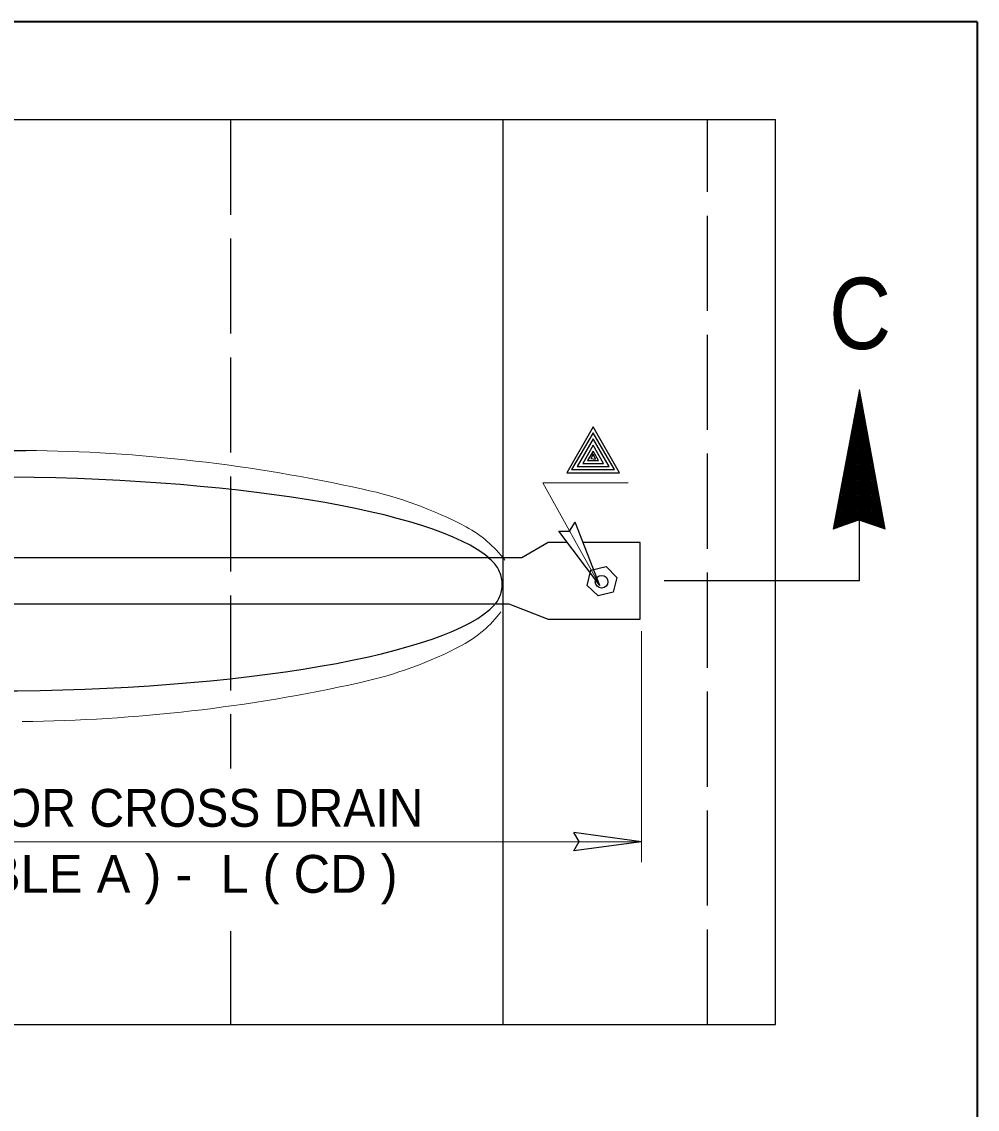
# Model space of a CAD drawing. Extents: x -1291 to -38, y -357 to 186.
# Drawn here: x -1062.69 to -1032.58, y -218.69 to -184.41 of the extents above; entities that cross this region are included whole.
import ezdxf

# ---------------------------------------------------------------- set-up
doc = ezdxf.new("R2010")
doc.units = 0
doc.header["$LTSCALE"] = 0.5
doc.linetypes.add('LONG_DASHED', pattern=[7.5, 6, -1.5])
doc.linetypes.add('MEDIUM_DASHED', pattern=[4.5, 3, -1.5])
for name, color, linetype, lineweight in [('1', 7, 'Continuous', 25), ('14', 7, 'Continuous', 35), ('15', 7, 'Continuous', 13)]:
    doc.layers.add(name, color=color, linetype=linetype, lineweight=lineweight)

msp = doc.modelspace()

# ---------------------------------------------------------------- linework, layer by layer
at = {"layer": '1', "linetype": 'LONG_DASHED'}
for p, q in [((-1056.1152, -187.4932), (-1056.1152, -207.9496)), ((-1041.0822, -216.0264), (-1041.0822, -187.4932)), ((-1056.1152, -213.077), (-1056.1152, -216.0264))]:
    msp.add_line(p, q, dxfattribs=at)
at = {"layer": '1'}
for p, q in [((-1047.5248, -202.1362), (-1047.5248, -187.4932)), ((-1038.9345, -216.0264), (-1038.9345, -187.4932)), ((-1036.2934, -202.0406), (-1036.2934, -197.9417)), ((-1044.4746, -202.1869), (-1045.2523, -200.1838)), ((-1044.4746, -202.1869), (-1045.7637, -200.4678)), ((-1047.5248, -216.0264), (-1047.5248, -202.1501)), ((-1036.2934, -202.0406), (-1042.4517, -202.0406)), ((-1043.1596, -210.2589), (-1045.2883, -209.9664)), ((-1043.1596, -210.2589), (-1045.2883, -210.5514))]:
    msp.add_line(p, q, dxfattribs=at)
at = {"layer": '1', "lineweight": 13}
msp.add_line((-1043.1596, -203.6241), (-1043.1596, -210.9076), dxfattribs=at)
msp.add_lwpolyline([(-1044.4746, -202.1869), (-1046.2736, -198.9469), (-1043.579, -198.9469)], dxfattribs=at)
at = {"layer": '1'}
for points in [[(-1045.7637, -200.4678), (-1045.4253, -200.4683), (-1045.2523, -200.1838)], [(-1045.5024, -200.8268), (-1046.0979, -200.8268), (-1046.9307, -201.3099)], [(-1045.2883, -210.5514), (-1045.1237, -210.2559), (-1045.2883, -209.9664)]]:
    msp.add_lwpolyline(points, dxfattribs=at)
msp.add_lwpolyline([(-1044.2705, -201.5804), (-1043.9419, -201.9284), (-1044.0578, -202.3924), (-1044.5216, -202.5081), (-1044.87, -202.1797), (-1044.7536, -201.6967)], close=True, dxfattribs=at)
msp.add_circle((-1044.4178, -202.0662), 0.1992, dxfattribs=at)
at = {"layer": '1', "lineweight": 13}
for centre, radius, start, end in [((-1063.1154, -249.4702), 51.5504, 77.47785, 89.37766), ((-1054.6203, -211.5418), 12.6825, 62.10872, 77.79185), ((-1050.4968, -203.663), 3.7902, 36.98056, 61.48674), ((-1050.6183, -200.7333), 3.7902, 298.51326, 323.01944), ((-1054.7418, -192.8544), 12.6825, 282.20815, 297.89128), ((-1063.2369, -154.9261), 51.5504, 270.62234, 282.52215)]:
    msp.add_arc(centre, radius, start, end, dxfattribs=at)
at = {"layer": '1', "linetype": 'LONG_DASHED'}
msp.add_arc((-1048.5584, -202.147), 1.0088, 322.2161, 55.03972, dxfattribs=at)
at = {"layer": '1'}
for centre, major_axis, ratio, start_param, end_param in [((-1063.7244, -202.082), (16.198, 0), 0.204868, 0.2310188, 2.906878), ((-1063.7107, -202.1906), (16.1843, 0), 0.205042, 3.3442412, 6.101177)]:
    msp.add_ellipse(centre, major_axis=major_axis, ratio=ratio, start_param=start_param, end_param=end_param, dxfattribs=at)
at = {"layer": '14'}
msp.add_line((-1032.5824, -184.4104), (-1112.3291, -184.4104), dxfattribs=at)
msp.add_lwpolyline([(-1032.5824, -184.4104), (-1032.5824, -252.9788), (-1112.3291, -252.9788)], dxfattribs=at)
at = {"layer": '15', "lineweight": 25}
for p, q in [((-1099.7954, -187.4932), (-1038.9345, -187.4932)), ((-1046.9307, -201.3099), (-1092.1346, -201.3099)), ((-1092.0311, -202.7596), (-1047.3438, -202.7596)), ((-1099.7954, -216.0264), (-1038.9345, -216.0264))]:
    msp.add_line(p, q, dxfattribs=at)
at = {"layer": '15'}
for p, q in [((-1036.2778, -196.076), (-1036.3032, -196.076)), ((-1036.2832, -196.0437), (-1036.297, -196.0437)), ((-1036.2893, -196.0112), (-1036.2907, -196.0112)), ((-1036.2852, -200.1372), (-1036.2852, -196.0354)), ((-1036.2132, -196.4301), (-1036.3698, -196.4301)), ((-1036.2187, -196.3979), (-1036.3642, -196.3979)), ((-1036.2247, -196.3658), (-1036.3587, -196.3658)), ((-1036.2305, -196.3335), (-1036.3518, -196.3335)), ((-1036.3499, -200.1389), (-1036.3499, -196.3211)), ((-1036.2366, -196.3012), (-1036.3457, -196.3012)), ((-1036.2424, -196.269), (-1036.3395, -196.269)), ((-1036.2482, -196.2371), (-1036.3337, -196.2371)), ((-1036.2545, -196.2047), (-1036.3277, -196.2047)), ((-1036.2603, -196.1725), (-1036.3213, -196.1725)), ((-1036.3176, -200.1275), (-1036.3176, -196.1508)), ((-1036.2659, -196.1403), (-1036.3153, -196.1403)), ((-1036.2714, -196.1081), (-1036.3093, -196.1081)), ((-1036.253, -200.1483), (-1036.253, -196.2115)), ((-1036.2207, -200.159), (-1036.2207, -196.3871)), ((-1036.1476, -196.7847), (-1036.4376, -196.7847)), ((-1036.1543, -196.7523), (-1036.4314, -196.7523)), ((-1036.1598, -196.7203), (-1036.4253, -196.7203)), ((-1036.1659, -196.688), (-1036.4191, -196.688)), ((-1036.4139, -200.1611), (-1036.4139, -196.6607)), ((-1036.1714, -196.6557), (-1036.4131, -196.6557)), ((-1036.1776, -196.6233), (-1036.407, -196.6233)), ((-1036.1833, -196.5913), (-1036.4012, -196.5913)), ((-1036.1894, -196.5592), (-1036.3947, -196.5592)), ((-1036.1955, -196.5272), (-1036.3889, -196.5272)), ((-1036.2014, -196.4948), (-1036.3828, -196.4948)), ((-1036.3818, -200.1502), (-1036.3818, -196.4906)), ((-1036.2068, -196.4622), (-1036.3766, -196.4622)), ((-1036.1888, -200.1696), (-1036.1888, -196.5633)), ((-1036.1565, -200.1806), (-1036.1565, -196.739)), ((-1036.0884, -197.1066), (-1036.4987, -197.1066)), ((-1036.0949, -197.0745), (-1036.4926, -197.0745)), ((-1036.1007, -197.0427), (-1036.4864, -197.0427)), ((-1036.1067, -197.0103), (-1036.4801, -197.0103)), ((-1036.4784, -200.1831), (-1036.4784, -196.9997)), ((-1036.1122, -196.978), (-1036.4746, -196.978)), ((-1036.1184, -196.9455), (-1036.4678, -196.9455)), ((-1036.1245, -196.9132), (-1036.4622, -196.9132)), ((-1036.1302, -196.8812), (-1036.4557, -196.8812)), ((-1036.1363, -196.8491), (-1036.4497, -196.8491)), ((-1036.4462, -200.1721), (-1036.4462, -196.8303)), ((-1036.1422, -196.8167), (-1036.4437, -196.8167)), ((-1036.1245, -200.1908), (-1036.1245, -196.9151)), ((-1036.0922, -200.2017), (-1036.0922, -197.0905)), ((-1036.0238, -197.4613), (-1036.566, -197.4613)), ((-1036.0298, -197.4287), (-1036.5596, -197.4287)), ((-1036.0358, -197.3964), (-1036.5539, -197.3964)), ((-1036.0415, -197.3643), (-1036.5479, -197.3643)), ((-1036.5428, -200.2057), (-1036.5428, -197.3393)), ((-1036.0473, -197.3322), (-1036.5414, -197.3322)), ((-1036.0532, -197.3002), (-1036.5356, -197.3002)), ((-1036.0593, -197.2678), (-1036.5291, -197.2678)), ((-1036.0653, -197.2356), (-1036.5235, -197.2356)), ((-1036.0711, -197.2035), (-1036.5175, -197.2035)), ((-1036.511, -200.1943), (-1036.511, -197.1693)), ((-1036.0772, -197.1712), (-1036.511, -197.1712)), ((-1036.0829, -197.1389), (-1036.505, -197.1389)), ((-1036.0598, -200.2125), (-1036.0598, -197.2668)), ((-1036.0278, -200.2231), (-1036.0278, -197.4427)), ((-1035.9594, -197.8154), (-1036.6331, -197.8154)), ((-1035.9651, -197.7834), (-1036.6273, -197.7834)), ((-1035.9711, -197.7511), (-1036.6212, -197.7511)), ((-1035.9769, -197.7188), (-1036.6152, -197.7188)), ((-1035.9827, -197.6867), (-1036.6085, -197.6867)), ((-1036.6074, -200.2277), (-1036.6074, -197.6787)), ((-1035.9888, -197.6544), (-1036.6027, -197.6544)), ((-1035.9949, -197.6221), (-1036.5966, -197.6221)), ((-1036.0007, -197.59), (-1036.59, -197.59)), ((-1036.0066, -197.5577), (-1036.5841, -197.5577)), ((-1036.0117, -197.5259), (-1036.5781, -197.5259)), ((-1036.5752, -200.2167), (-1036.5752, -197.5092)), ((-1036.0186, -197.4936), (-1036.5718, -197.4936)), ((-1035.9955, -200.2331), (-1035.9955, -197.6186)), ((-1035.9632, -200.2438), (-1035.9632, -197.7946)), ((-1035.9005, -198.1377), (-1036.6945, -198.1377)), ((-1035.9061, -198.1055), (-1036.6879, -198.1055)), ((-1035.9119, -198.0733), (-1036.6821, -198.0733)), ((-1035.9182, -198.0409), (-1036.6762, -198.0409)), ((-1036.6721, -200.2502), (-1036.6721, -198.0188)), ((-1035.9238, -198.009), (-1036.6698, -198.009)), ((-1035.9298, -197.9767), (-1036.6633, -197.9767)), ((-1035.9357, -197.9445), (-1036.6574, -197.9445)), ((-1035.9415, -197.9117), (-1036.6517, -197.9117)), ((-1035.9473, -197.8794), (-1036.6454, -197.8794)), ((-1036.6398, -200.2392), (-1036.6398, -197.8487)), ((-1035.953, -197.8477), (-1036.6396, -197.8477)), ((-1035.9307, -200.2548), (-1035.9307, -197.9705)), ((-1035.8983, -200.2654), (-1035.8983, -198.1466)), ((-1035.8355, -198.492), (-1036.7617, -198.492)), ((-1035.8412, -198.4597), (-1036.7558, -198.4597)), ((-1035.8469, -198.4274), (-1036.7492, -198.4274)), ((-1035.853, -198.3956), (-1036.7433, -198.3956)), ((-1035.859, -198.3628), (-1036.7367, -198.3628)), ((-1036.7362, -200.2725), (-1036.7362, -198.3584)), ((-1035.8649, -198.3309), (-1036.7308, -198.3309)), ((-1035.8707, -198.2987), (-1036.7247, -198.2987)), ((-1035.8767, -198.2663), (-1036.7188, -198.2663)), ((-1035.8825, -198.2341), (-1036.7124, -198.2341)), ((-1035.8886, -198.2018), (-1036.7064, -198.2018)), ((-1036.7039, -200.2618), (-1036.7039, -198.1884)), ((-1035.8946, -198.1698), (-1036.7004, -198.1698)), ((-1035.8667, -200.2759), (-1035.8667, -198.3227)), ((-1035.8344, -200.2865), (-1035.8344, -198.4983)), ((-1035.7703, -198.8461), (-1036.8286, -198.8461)), ((-1035.7762, -198.8139), (-1036.8225, -198.8139)), ((-1035.7821, -198.7817), (-1036.8167, -198.7817)), ((-1035.788, -198.7493), (-1036.8104, -198.7493)), ((-1035.7941, -198.7173), (-1036.8042, -198.7173)), ((-1036.8006, -200.2946), (-1036.8006, -198.6977)), ((-1035.7998, -198.685), (-1036.7983, -198.685)), ((-1035.8057, -198.6531), (-1036.7921, -198.6531)), ((-1035.8115, -198.6207), (-1036.7862, -198.6207)), ((-1035.8176, -198.5884), (-1036.7798, -198.5884)), ((-1035.8236, -198.5563), (-1036.7738, -198.5563)), ((-1036.7682, -200.2832), (-1036.7682, -198.5276)), ((-1035.8294, -198.5239), (-1036.7677, -198.5239)), ((-1035.8022, -200.2973), (-1035.8022, -198.6741)), ((-1035.7113, -199.1684), (-1036.89, -199.1684)), ((-1035.7178, -199.1363), (-1036.8837, -199.1363)), ((-1035.7233, -199.104), (-1036.8777, -199.104)), ((-1035.7292, -199.0717), (-1036.8718, -199.0717)), ((-1035.7352, -199.0393), (-1036.8654, -199.0393)), ((-1036.865, -200.3167), (-1036.865, -199.0372)), ((-1035.7411, -199.0072), (-1036.8596, -199.0072)), ((-1035.7469, -198.975), (-1036.8529, -198.975)), ((-1035.7523, -198.9431), (-1036.8471, -198.9431)), ((-1035.7584, -198.9108), (-1036.8412, -198.9108)), ((-1035.7643, -198.8785), (-1036.8352, -198.8785)), ((-1036.8329, -200.3058), (-1036.8329, -198.8677)), ((-1035.77, -200.3083), (-1035.77, -198.8498)), ((-1035.7378, -200.3188), (-1035.7378, -199.026)), ((-1035.6465, -199.5226), (-1036.9572, -199.5226)), ((-1035.6523, -199.4903), (-1036.9508, -199.4903)), ((-1035.6586, -199.4584), (-1036.945, -199.4584)), ((-1035.6642, -199.4263), (-1036.9388, -199.4263)), ((-1035.67, -199.394), (-1036.9329, -199.394)), ((-1036.9297, -200.3396), (-1036.9297, -199.3769)), ((-1035.6761, -199.3618), (-1036.9262, -199.3618)), ((-1035.6819, -199.3293), (-1036.9207, -199.3293)), ((-1035.688, -199.2972), (-1036.9144, -199.2972)), ((-1035.6937, -199.2648), (-1036.9083, -199.2648)), ((-1035.6998, -199.2325), (-1036.9021, -199.2325)), ((-1036.8973, -200.3277), (-1036.8973, -199.2069)), ((-1035.7056, -199.2007), (-1036.8958, -199.2007)), ((-1035.7056, -200.3294), (-1035.7056, -199.2019)), ((-1035.6734, -200.34), (-1035.6734, -199.3777)), ((-1035.5874, -199.8449), (-1037.0183, -199.8449)), ((-1035.5933, -199.8124), (-1037.0123, -199.8124)), ((-1035.5994, -199.7804), (-1037.0058, -199.7804)), ((-1035.6053, -199.7482), (-1036.9997, -199.7482)), ((-1036.994, -200.3613), (-1036.994, -199.716)), ((-1035.6108, -199.716), (-1036.994, -199.716)), ((-1035.6173, -199.6837), (-1036.9873, -199.6837)), ((-1035.6229, -199.6516), (-1036.9815, -199.6516)), ((-1035.629, -199.6195), (-1036.9752, -199.6195)), ((-1035.6346, -199.5872), (-1036.9692, -199.5872)), ((-1035.6408, -199.5549), (-1036.9632, -199.5549)), ((-1036.9617, -200.3506), (-1036.9617, -199.5466)), ((-1035.6411, -200.3509), (-1035.6411, -199.5541)), ((-1035.6087, -200.3613), (-1035.6087, -199.7297)), ((-1036.5243, -200.1992), (-1037.0852, -200.1992)), ((-1036.4314, -200.1668), (-1037.0794, -200.1668)), ((-1036.3376, -200.1347), (-1037.0734, -200.1347)), ((-1035.5404, -200.1027), (-1037.0669, -200.1027)), ((-1035.546, -200.0704), (-1037.0609, -200.0704)), ((-1037.0583, -200.3837), (-1037.0583, -200.0558)), ((-1035.5523, -200.0381), (-1037.0548, -200.0381)), ((-1035.5582, -200.006), (-1037.049, -200.006)), ((-1035.5638, -199.9737), (-1037.0426, -199.9737)), ((-1035.5698, -199.9417), (-1037.0367, -199.9417)), ((-1035.5754, -199.9093), (-1037.0305, -199.9093)), ((-1037.0261, -200.3725), (-1037.0261, -199.8858)), ((-1035.5817, -199.8773), (-1037.0246, -199.8773)), ((-1035.5342, -200.1347), (-1036.2934, -200.1347)), ((-1035.5285, -200.1668), (-1036.1962, -200.1668)), ((-1035.5227, -200.1992), (-1036.0988, -200.1992)), ((-1035.5767, -200.3721), (-1035.5767, -199.9056)), ((-1035.5446, -200.3829), (-1035.5446, -200.0808)), ((-1037.1229, -200.4059), (-1037.1229, -200.3956)), ((-1037.0838, -200.3926), (-1037.1225, -200.3926)), ((-1036.9906, -200.3604), (-1037.1161, -200.3604)), ((-1036.8973, -200.3282), (-1037.1102, -200.3282)), ((-1036.8038, -200.2956), (-1037.1037, -200.2956)), ((-1036.7111, -200.2639), (-1037.0977, -200.2639)), ((-1036.6181, -200.2315), (-1037.0917, -200.2315)), ((-1037.0907, -200.395), (-1037.0907, -200.2256)), ((-1035.5168, -200.2315), (-1036.0013, -200.2315)), ((-1035.5107, -200.2639), (-1035.904, -200.2639)), ((-1035.5048, -200.2956), (-1035.8061, -200.2956)), ((-1035.499, -200.3282), (-1035.709, -200.3282)), ((-1035.4931, -200.3604), (-1035.6119, -200.3604)), ((-1035.4871, -200.3926), (-1035.5143, -200.3926)), ((-1035.5123, -200.3931), (-1035.5123, -200.2575)), ((-1096.1404, -210.2589), (-1043.1596, -210.2589))]:
    msp.add_line(p, q, dxfattribs=at)
at = {"layer": '15', "linetype": 'MEDIUM_DASHED', "lineweight": 25}
msp.add_line((-1099.9094, -197.9261), (-1062.5524, -197.9261), dxfattribs=at)
at = {"layer": '15'}
msp.add_lwpolyline([(-1037.1253, -200.4065), (-1036.2905, -196.0077), (-1035.4853, -200.4023), (-1036.3163, -200.1271)], close=True, dxfattribs=at)
at = {"layer": '15', "lineweight": 25}
for points in [[(-1044.6847, -197.1778), (-1045.5159, -198.6273), (-1043.8536, -198.6273)], [(-1044.6847, -197.3713), (-1045.3614, -198.5309), (-1044.0082, -198.5309)], [(-1044.6847, -197.5644), (-1045.1874, -198.4339), (-1044.1824, -198.4339)], [(-1044.6847, -197.7572), (-1045.0136, -198.3374), (-1044.356, -198.3374)], [(-1044.6847, -197.9507), (-1044.8586, -198.2407), (-1044.5108, -198.2407)], [(-1044.6847, -198.0473), (-1044.7619, -198.1827), (-1044.6073, -198.2024)]]:
    msp.add_lwpolyline(points, close=True, dxfattribs=at)
msp.add_lwpolyline([(-1047.3438, -202.7596), (-1046.0979, -203.2428), (-1043.1982, -203.2428), (-1043.1982, -200.8268), (-1044.9887, -200.8268)], dxfattribs=at)

# ---------------------------------------------------------------- texts
at = {"layer": '1', "width": 0.9}
msp.add_text('C', height=2.25, dxfattribs=at).set_placement((-1037.2506, -194.7293))
at = {"layer": '1'}
msp.add_text('SEE PIPE GRATE SCHEDULE ( TABLE A ) -  L ( CD )', height=1.193, dxfattribs=at).set_placement((-1089.5842, -211.8707))
at = {"layer": '15', "width": 0.95}
msp.add_text('VARIABLE OVERALL PIPE LENGTH - FOR CROSS DRAIN', height=1.193, dxfattribs=at).set_placement((-1090.7942, -209.7898))

doc.saveas('drawing.dxf')
